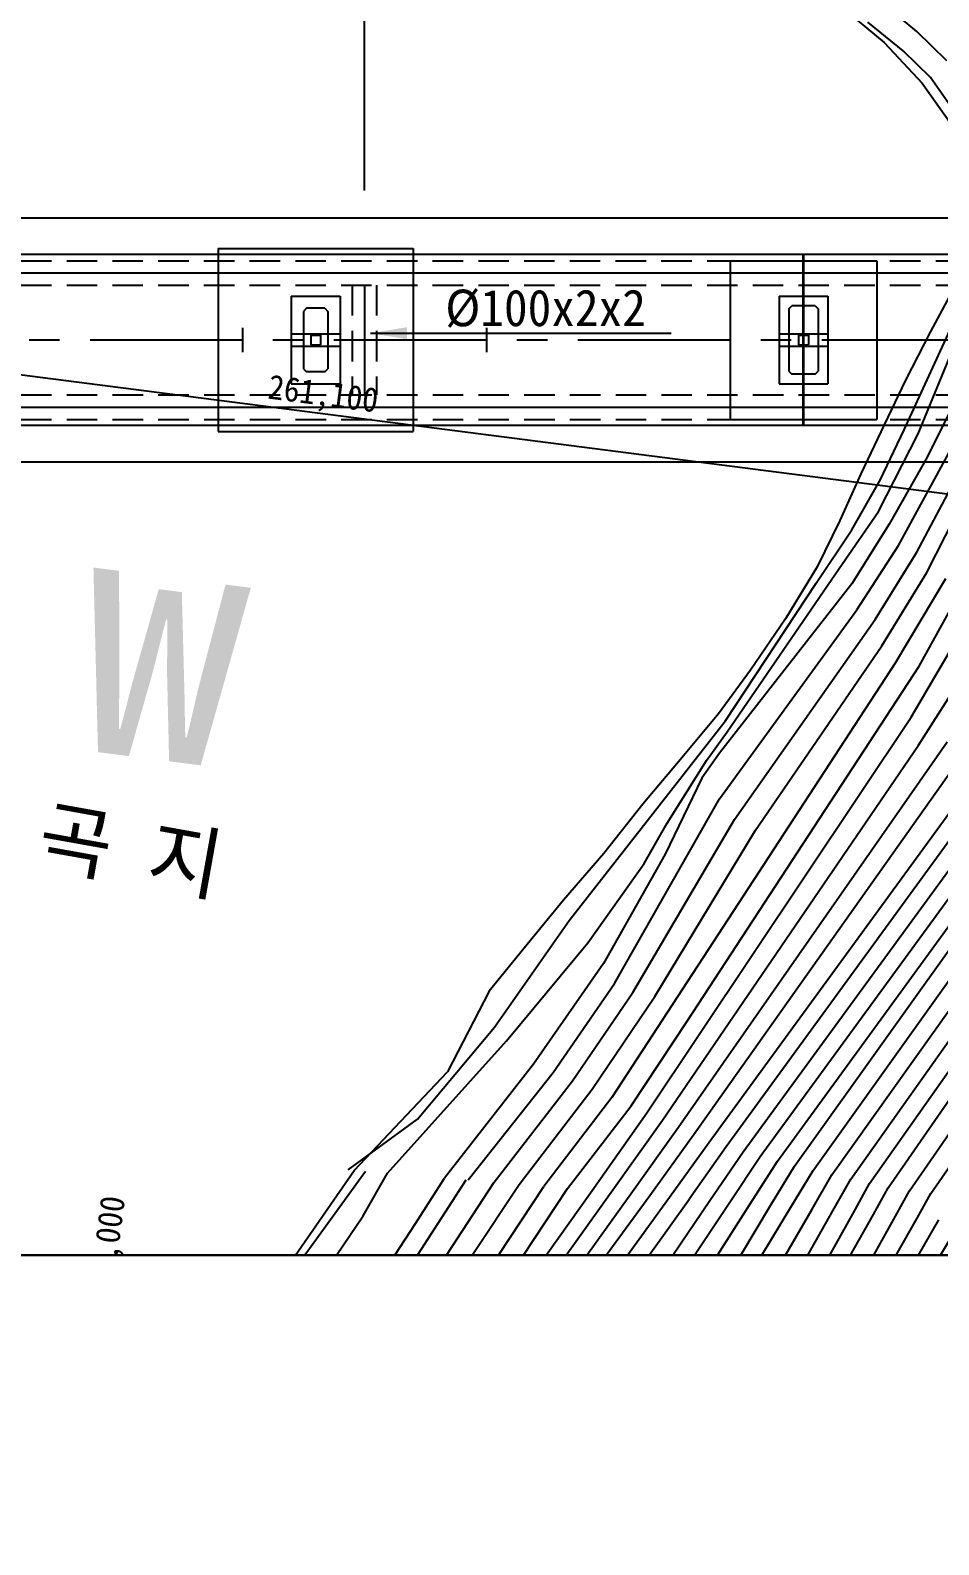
# Model space of a CAD drawing. Header units: millimetres. Extents: x 18534 to 19330, y 1103 to 1809.
# Drawn here: x 18964.4 to 19038.9, y 1370.6 to 1494.8 of the extents above; entities that cross this region are included whole.
import ezdxf
from ezdxf.enums import TextEntityAlignment as Align
from ezdxf.xclip import XClip

# ---------------------------------------------------------------- set-up
doc = ezdxf.new("R2010")
doc.units = ezdxf.units.MM
doc.header["$LTSCALE"] = 10
doc.header["$MEASUREMENT"] = 0
doc.header["$XCLIPFRAME"] = 2
doc.linetypes.add('CENTER', pattern=[2, 1.25, -0.25, 0.25, -0.25])
doc.linetypes.add('HIDDEN', pattern=[0.375, 0.25, -0.125])
doc.layers.add('TX-PAPR', color=2, linetype='Continuous', plot=False)
doc.layers.add('TZ-BASE', color=253, linetype='Continuous')
doc.layers.add('TZ-CABL', color=4, linetype='Continuous')
doc.styles.add('HANA', font='GulimChe.ttf')
doc.styles.get("Standard").update_dxf_attribs({"font": 'GulimChe.ttf'})
doc.linetypes.add('ZIGZAG', pattern='A,0.0001,-0.2,[131,ltypeshp.shx,S=0.2,R=0,X=-0.2,Y=0],-0.4,[131,ltypeshp.shx,S=0.2,R=180,X=0.2,Y=0],-0.2', length=0.8001)
doc.dimstyles.get("Standard").update_dxf_attribs({"dimtxt": 0.18, "dimasz": 0.18, "dimexe": 0.18, "dimexo": 0.0625, "dimgap": 0.09, "dimtad": 0, "dimtih": 1, "dimtoh": 1, "dimdec": 4, "dimzin": 0, "dimdsep": 46, "dimtxsty": 'Standard', "dimcen": 0.09, "dimadec": 0, "dimazin": 0, "dimtfac": 1, "dimtdec": 4, "dimtofl": 0, "dimtmove": 0, "dimatfit": 3, "dimfxl": 0, "dimtolj": 1, "dimtzin": 0, "dimarcsym": 0})

# ---------------------------------------------------------------- blocks, each defined once
blk = doc.blocks.new('JD-DFMKFD4RX')
at = {"layer": 'TZ-BASE'}
for p, q in [((408.99, 27.38, 127.45), (412.6, 24.39, 127.45)), ((415.28, 25.3, 129), (412.13, 27.95, 129)), ((414.18, 23.71, 128), (411.28, 26.04, 128)), ((417.75, 22.88, 129), (415.28, 25.3, 129)), ((412.6, 24.39, 127.45), (415.73, 21.05, 127.45)), ((416.41, 21.51, 128), (414.18, 23.71, 128)), ((419.1, 17.7, 128), (416.41, 21.51, 128)), ((415.73, 21.05, 127.45), (418.13, 17.67, 127.45)), ((426.9, 10), (280, 10)), ((426.9, 10), (280, 10)), ((414.26, -7.35, 128), (422.38, 10.36, 128)), ((358, 7.5), (374, 7.5)), ((358, 7.5), (358, -7.5)), ((374, 7.5), (374, -7.5)), ((380.02, 7), (280, 7)), ((493.9, 7), (380.02, 7)), ((400, 6.5), (412, 6.5)), ((400, 6.5), (400, -6.5)), ((405.97, -7), (405.97, 7)), ((406.03, -7), (406.03, 7)), ((412, 6.5), (412, -6.5)), ((280, 5.11), (700, -48.86)), ((416.12, -19.05, 133), (428.64, 5.64, 133)), ((418.55, 4.67, 127.45), (416.42, 0.71, 127.45)), ((364, 3.6), (364, -3.6)), ((364, 3.6), (368, 3.6)), ((365.25, 2.6), (365, 2.35)), ((366.75, 2.6), (365.25, 2.6)), ((366.75, 2.6), (367, 2.35)), ((368, 3.6), (368, -3.6)), ((404, 3.6), (404, -3.6)), ((404, 3.6), (408, 3.6)), ((404.8, 2.55), (405.05, 2.8)), ((404.8, 2.55), (404.8, 0.5)), ((406.95, 2.8), (405.05, 2.8)), ((406.95, 2.8), (407.2, 2.55)), ((407.2, 2.55), (407.2, 0.5)), ((408, 3.6), (408, -3.6)), ((365, 2.35), (365, 0.5)), ((367, 2.35), (367, 0.5)), ((415.39, -7.7, 129), (419.33, 1.87, 129)), ((360, 1), (360, -1)), ((364, 0.5), (368, 0.5)), ((365, 0.5), (365, -2.35)), ((365.6, 0.4), (365.6, -0.4)), ((365.6, 0.4), (366.4, 0.4)), ((366.4, 0.4), (366.4, -0.4)), ((367, 0.5), (367, -2.35)), ((380, 1), (380, -1)), ((400, 1), (400, -1)), ((400, 1), (400, -1)), ((404, 0.5), (408, 0.5)), ((404.8, 0.5), (404.8, -2.55)), ((405.6, 0.4), (406.4, 0.4)), ((405.6, 0.4), (405.6, -0.4)), ((406.4, 0.4), (406.4, -0.4)), ((407.2, 0.5), (407.2, -2.55)), ((416.42, 0.71, 127.45), (414.35, -3.28, 127.45)), ((364, -0.5), (368, -0.5)), ((365.6, -0.4), (366.4, -0.4)), ((404, -0.5), (408, -0.5)), ((405.6, -0.4), (406.4, -0.4)), ((365, -2.35), (365.25, -2.6)), ((366.75, -2.6), (367, -2.35)), ((364, -3.6), (368, -3.6)), ((366.75, -2.6), (365.25, -2.6)), ((404, -3.6), (408, -3.6)), ((404.8, -2.55), (405.05, -2.8)), ((406.95, -2.8), (405.05, -2.8)), ((406.95, -2.8), (407.2, -2.55)), ((414.35, -3.28, 127.45), (412.62, -6.95, 127.45)), ((414.83, -30.92, 136), (431.13, -3.02, 136)), ((418.75, -4.33, 130), (416.15, -9.6, 130)), ((380.02, -7), (280, -7)), ((493.9, -7), (380.02, -7)), ((400, -6.5), (412, -6.5)), ((412.62, -6.95, 127.45), (410.7, -10.97, 127.45)), ((412.28, -11.49, 128), (414.26, -7.35, 128)), ((358, -7.5), (374, -7.5)), ((412.16, -14.05, 129), (415.39, -7.7, 129)), ((415.28, -17.38, 132), (420.07, -8.38, 132)), ((415.44, -33.21, 137), (430.98, -8.69, 137)), ((416.15, -9.6, 130), (413.03, -15.1, 130)), ((413.79, -16.83, 131), (418.12, -8.92, 131)), ((453.17, -10), (286.07, -10)), ((453.17, -10), (286.07, -10)), ((410.7, -10.97, 127.45), (408.99, -14.8, 127.45)), ((409.95, -15.55, 128), (412.28, -11.49, 128)), ((408.99, -14.8, 127.45), (407.11, -18.6, 127.45)), ((408.63, -19.16, 129), (412.16, -14.05, 129)), ((407.03, -19.94, 128), (409.95, -15.55, 128)), ((413.03, -15.1, 130), (409.97, -19.98, 130)), ((410.38, -22.12, 131), (413.79, -16.83, 131)), ((407.11, -18.6, 127.45), (404.53, -22.86, 127.45)), ((411.87, -22.9, 132), (415.28, -17.38, 132)), ((399.74, -32.1, 129), (408.63, -19.16, 129)), ((412.42, -25.07, 133), (416.12, -19.05, 133)), ((417.63, -19.56, 134), (413.52, -26.48, 134)), ((409.97, -19.98, 130), (399.11, -33.86, 130)), ((399.57, -31.24, 128), (407.03, -19.94, 128)), ((415.47, -26.72, 135), (419.2, -20, 135)), ((399.1, -37.59, 131), (410.38, -22.12, 131)), ((396.99, -65.15, 139), (426.83, -22.98, 139)), ((400.35, -39.29, 132), (411.87, -22.9, 132)), ((404.53, -22.86, 127.45), (401.66, -27.07, 127.45)), ((402.06, -40.18, 133), (412.42, -25.07, 133)), ((413.52, -26.48, 134), (390.28, -62.08, 134)), ((396.46, -55.83, 135), (415.47, -26.72, 135)), ((401.66, -27.07, 127.45), (399.02, -30.63, 127.45)), ((428.18, -26.98, 141), (399.66, -66.13, 141)), ((401.06, -66.53, 142), (428.98, -28.28, 142)), ((393.16, -63.35, 136), (414.83, -30.92, 136)), ((399.02, -30.63, 127.45), (395.75, -34.56, 127.45)), ((402.46, -66.92, 143), (428.84, -30.73, 143)), ((386.8, -47.58, 128), (399.57, -31.24, 128)), ((398.05, -34.47, 129), (399.74, -32.1, 129)), ((394.44, -63.95, 137), (415.44, -33.21, 137)), ((395.71, -64.55, 138), (417.78, -32.93, 138)), ((403.86, -67.31, 144), (429.24, -32.44, 144)), ((395.75, -34.56, 127.45), (392.82, -38.04, 127.45)), ((394.82, -39.6, 129), (398.05, -34.47, 129)), ((399.11, -33.86, 130), (397.67, -35.92, 130)), ((397.67, -35.92, 130), (394.66, -42.14, 130)), ((398.27, -65.74, 140), (419.61, -36.49, 140)), ((392.82, -38.04, 127.45), (389.63, -42.07, 127.45)), ((390.5, -52.73, 131), (399.1, -37.59, 131)), ((392.02, -53.47, 132), (400.35, -39.29, 132)), ((392.93, -42.9, 129), (394.82, -39.6, 129)), ((393.8, -53.79, 133), (402.06, -40.18, 133)), ((405.25, -67.7, 145), (424.54, -40.72, 145)), ((389.63, -42.07, 127.45), (386.33, -45.9, 127.45)), ((394.66, -42.14, 130), (389.6, -51.11, 130)), ((388.32, -49.4, 129), (392.93, -42.9, 129)), ((386.33, -45.9, 127.45), (383.09, -49.84, 127.45)), ((406.79, -68.06, 146), (422.36, -46.27, 146)), ((380.67, -56.31, 128), (386.8, -47.58, 128)), ((381.65, -57.44, 129), (388.32, -49.4, 129)), ((383.09, -49.84, 127.45), (380.23, -53.36, 127.45)), ((408.33, -68.42, 147), (421.08, -50.5, 147)), ((389.6, -51.11, 130), (383.87, -59.35, 130)), ((380.23, -53.36, 127.45), (376.81, -59.98, 127.45)), ((385.47, -60.03, 131), (390.5, -52.73, 131)), ((409.87, -68.77, 148), (421.63, -52.18, 148)), ((387.07, -60.72, 132), (392.02, -53.47, 132)), ((388.68, -61.4, 133), (393.8, -53.79, 133)), ((412.95, -69.49, 150), (423.77, -53.84, 150)), ((391.88, -62.76, 135), (396.46, -55.83, 135)), ((411.41, -69.13, 149), (421.21, -55.21, 149)), ((374.35, -63.86, 128), (380.67, -56.31, 128)), ((371.88, -68.28, 129), (381.65, -57.44, 129)), ((414.69, -69.72, 151), (423.28, -57.3, 151)), ((383.87, -59.35, 130), (376.56, -68.68, 130)), ((416.44, -69.96, 152), (424.29, -58.58, 152)), ((369.16, -68.05, 127.45), (376.81, -59.98, 127.45)), ((378.51, -68.84, 131), (385.47, -60.03, 131)), ((380.64, -69.02, 132), (387.07, -60.72, 132)), ((382.68, -69.2, 133), (388.68, -61.4, 133)), ((390.28, -62.08, 134), (384.72, -69.37, 134)), ((386.64, -69.53, 135), (391.88, -62.76, 135)), ((368.66, -68.01, 128), (374.35, -63.86, 128)), ((388.66, -69.7, 136), (393.16, -63.35, 136)), ((390.23, -69.84, 137), (394.44, -63.95, 137)), ((391.83, -69.97, 138), (395.71, -64.55, 138)), ((393.39, -70.1, 139), (396.99, -65.15, 139)), ((395.01, -70.24, 140), (398.27, -65.74, 140)), ((399.66, -66.13, 141), (396.64, -70.38, 141)), ((398.33, -70.52, 142), (401.06, -66.53, 142)), ((399.96, -70.66, 143), (402.46, -66.92, 143)), ((359.83, -81.52, 127.45), (369.16, -68.05, 127.45)), ((368.36, -70.5, 128), (370.09, -68.13, 128)), ((401.62, -70.8, 144), (403.86, -67.31, 144)), ((403.3, -70.94, 145), (405.25, -67.7, 145)), ((404.96, -71.08, 146), (406.79, -68.06, 146)), ((365.48, -88.72, 131), (378.35, -68.83, 131)), ((369.9, -71.79, 129), (371.88, -68.28, 129)), ((371.18, -86.53, 133), (382.68, -69.2, 133)), ((372.72, -87.47, 134), (384.72, -69.37, 134)), ((374.19, -78.89, 132), (380.64, -69.02, 132)), ((374.2, -72.42, 130), (376.56, -68.68, 130)), ((406.7, -71.23, 147), (408.33, -68.42, 147)), ((408.4, -71.37, 148), (409.87, -68.77, 148)), ((410.09, -71.52, 149), (411.41, -69.13, 149)), ((411.73, -71.66, 150), (412.95, -69.49, 150)), ((365.27, -74.77, 128), (368.36, -70.5, 128)), ((373.35, -91.31, 136), (388.66, -69.7, 136)), ((374.18, -88.53, 135), (386.64, -69.53, 135)), ((374.76, -91.48, 137), (390.23, -69.84, 137)), ((377.76, -89.63, 138), (391.83, -69.97, 138)), ((377.94, -91.37, 139), (393.39, -70.1, 139)), ((380.89, -92.51, 141), (396.64, -70.38, 141)), ((380.92, -89.69, 140), (395.01, -70.24, 140)), ((384.19, -91.26, 142), (398.33, -70.52, 142)), ((384.59, -93.66, 143), (399.96, -70.66, 143)), ((413.54, -71.81, 151), (414.69, -69.72, 151)), ((415.31, -71.96, 152), (416.44, -69.96, 152)), ((367.72, -75, 129), (369.9, -71.79, 129)), ((388.05, -92.03, 144), (401.62, -70.8, 144)), ((391.06, -94.05, 146), (404.96, -71.08, 146)), ((395.21, -91.02, 147), (406.7, -71.23, 147)), ((395.51, -83.91, 145), (403.3, -70.94, 145)), ((396.37, -92.59, 148), (408.4, -71.37, 148)), ((397.91, -93.57, 149), (410.09, -71.52, 149)), ((399.95, -96.33, 151), (413.54, -71.81, 151)), ((401.38, -96.58, 152), (415.31, -71.96, 152)), ((406.01, -81.8, 150), (411.73, -71.66, 150)), ((371.88, -75.91, 130), (374.2, -72.42, 130)), ((403.38, -95.94, 153), (417.09, -72.11, 153)), ((403.63, -98.02, 154), (418.86, -72.26, 154)), ((404.88, -98.73, 155), (420.65, -72.41, 155)), ((409.72, -93.54, 156), (422.38, -72.56, 156)), ((416.39, -86.03, 157), (424.13, -72.71, 157)), ((364.03, -76.37, 128), (365.27, -74.77, 128)), ((365.18, -78.08, 129), (367.72, -75, 129))]:
    blk.add_line(p, q, dxfattribs=at)
at = {"layer": 'TZ-BASE', "linetype": 'CENTER', "flags": 128}
blk.add_lwpolyline([(700, 0), (280, 0), (0, 0)], dxfattribs=at)
at = {"layer": 'TZ-BASE', "style": 'HANA'}
for s, rotation, p in [('261,100', 352.6776, (370.99, -5.94, 145)), ('191,000', 82.6776, (350.38, -70.29, 145))]:
    blk.add_text(s, height=2, rotation=rotation, dxfattribs=at).set_placement(p, align=Align.RIGHT)
for s, height, rotation, p in [('w', 20.21, 352.6776, (345.85, -33.48)), ('대 곡 지', 4.8, 349.8335, (333.99, -41.23))]:
    blk.add_text(s, height=height, rotation=rotation, dxfattribs=at).set_placement(p)
blk = doc.blocks.new('123123')
at = {"layer": 'TZ-BASE', "flags": 128}
blk.add_lwpolyline([(457.94, 378.57), (457.94, 394.27), (470.6, 401.36)], dxfattribs=at)
at = {"layer": 'TZ-BASE'}
blk.add_text('Ø100x2x2', height=3, rotation=0.0518, dxfattribs=at).set_placement((472.79, 368.96), align=Align.MIDDLE)
blk.add_leader([(458.44, 366.88), (483.09, 366.88)], dimstyle='Standard', override={"dimtxt": 3, "dimasz": 3, "dimexe": 2, "dimexo": 3, "dimgap": 1, "dimtad": 0, "dimtih": 0, "dimcen": 1, "dimaunit": 1, "dimadec": 8, "dimtix": 1, "dimtofl": 1, "dimtmove": 2, "dimtvp": 2}, dxfattribs=at)

msp = doc.modelspace()

# ---------------------------------------------------------------- linework, layer by layer
at = {"layer": 'TX-PAPR', "flags": 128}
msp.add_lwpolyline([(19321.83, 1544.37), (19321.83, 1394.37), (18621.83, 1394.37), (18621.83, 1544.37), (19321.83, 1544.37)], dxfattribs=at)
at = {"layer": 'TZ-CABL', "linetype": 'HIDDEN'}
for points in [[(18858.67, 1475.87), (19116.98, 1475.87)], [(18858.93, 1474.87), (19116.73, 1474.87)], [(18858.67, 1473.87), (19116.98, 1473.87)], [(18990.83, 1473.87), (18990.83, 1464.87)], [(18992.83, 1473.87), (18992.83, 1464.87)], [(18858.68, 1464.87), (19116.99, 1464.87)], [(18858.94, 1463.87), (19116.74, 1463.87)], [(18858.68, 1462.87), (19116.99, 1462.87)]]:
    msp.add_lwpolyline(points, dxfattribs=at)
at = {"layer": 'TZ-CABL', "linetype": 'ZIGZAG', "ltscale": 0.5}
for points in [[(18858.93, 1474.87), (19116.73, 1474.87)], [(18991.83, 1473.87), (18991.83, 1464.87)], [(18858.94, 1463.87), (19116.74, 1463.87)]]:
    msp.add_lwpolyline(points, dxfattribs=at)

# ---------------------------------------------------------------- block references
at = {"layer": 'TZ-BASE'}
ref = msp.add_blockref('JD-DFMKFD4RX', (18621.83, 1469.37), dxfattribs=at)
XClip(ref).set_block_clipping_path([(-0.0000000001, -75), (700, 75.0000000001)])
msp.add_blockref('123123', (18533.89, 1103.05), dxfattribs=at)

doc.saveas('drawing.dxf')
